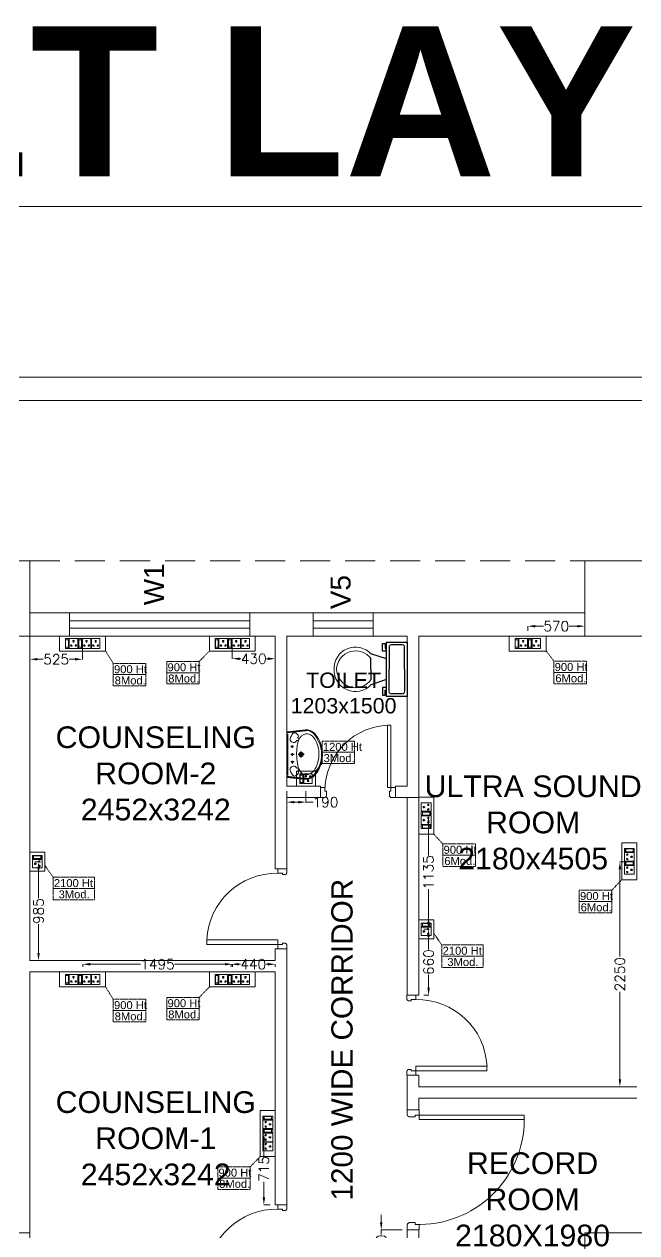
# Model space of a CAD drawing. Extents: x 3505867 to 4040009, y -660366 to -590408.
# Drawn here: x 3625760 to 3631882, y -602488 to -590408 of the extents above; entities that cross this region are included whole.
import ezdxf
from ezdxf.enums import TextEntityAlignment as Align

# ---------------------------------------------------------------- set-up
doc = ezdxf.new("R2010")
doc.units = 0
doc.header["$LTSCALE"] = 6
doc.header["$MEASUREMENT"] = 0
for name, pattern in [('1', [0]), ('DASHED2', [0.375, 0.25, -0.125]), ('HIDDEN', [0.375, 0.25, -0.125])]:
    doc.linetypes.add(name, pattern=pattern)
doc.layers.get('0').update_dxf_attribs({"linetype": 'CONTINUOUS', "lineweight": 0})
doc.layers.get('Defpoints').update_dxf_attribs({"linetype": 'CONTINUOUS', "lineweight": 0})
doc.layers.add('CFT_LOOPING', color=7, linetype='1', lineweight=0, true_color=0xd6d600)
doc.layers.add('ELE-6A AC SOCKET', color=7, linetype='CONTINUOUS', lineweight=0, true_color=0x00ceb6)
for name, color, linetype, lineweight in [('Chajja', 7, 'CONTINUOUS', 0), ('COL', 5, 'CONTINUOUS', 0), ('DIM', 7, 'CONTINUOUS', 0), ('DOOR', 44, 'CONTINUOUS', 0), ('ELE-1 NO 6-16A RAW POWER SOCKET', 1, 'CONTINUOUS', 0), ('ELE-2NOS OF 6-16 RAW POWER SOCKET', 1, 'CONTINUOUS', 0), ('ELE-3NOS 6-16A POWER SOCKET', 5, 'CONTINUOUS', 0), ('ELE-8M 6-16A UPS SOCKET', 223, 'CONTINUOUS', 0), ('ELE-CABLE TRAY', 31, 'CONTINUOUS', 0), ('ELE. 2N0S OF 6-16 UPS SOCKETS', 191, 'CONTINUOUS', 0), ('JOINERY', 7, 'CONTINUOUS', 0), ('TEXT', 5, 'CONTINUOUS', 0), ('TITLE', 7, 'CONTINUOUS', 0), ('WALL', 10, 'CONTINUOUS', 0), ('Window', 161, 'CONTINUOUS', 0)]:
    doc.layers.add(name, color=color, linetype=linetype, lineweight=lineweight)
doc.styles.add('ARIAL', font='arial.ttf')
doc.styles.add('ROMANS', font='romans.shx')
doc.styles.get("Standard").update_dxf_attribs({"font": 'SIMPLEX'})
doc.dimstyles.new('AEPL1', dxfattribs={"dimtxt": 100, "dimasz": 75, "dimexe": 1.25, "dimexo": 50, "dimtad": 0, "dimdec": 0, "dimtxsty": 'ROMANS', "dimcen": 2.5, "dimclrd": 7, "dimclre": 7, "dimadec": 0, "dimazin": 0, "dimtfac": 1, "dimtdec": 0, "dimtmove": 0, "dimatfit": 3, "dimfxl": 1, "dimlwd": 0, "dimlwe": 0, "dimarcsym": 0})

# ---------------------------------------------------------------- blocks, each defined once
blk = doc.blocks.new('Z$W@#1841')
at = {"layer": 'DOOR'}
blk.add_lwpolyline([(482, 633), (482, -167), (533, -167), (533, 633)], close=True, dxfattribs=at)
for points in [[(-254, -218), (-268, -218), (-268, -167), (-317, -167), (-317, -267), (-268, -267), (-268, -265, 0.414214), (-256, -254), (-254, -254)], [(519, -218), (533, -218), (533, -167), (583, -167), (583, -267), (533, -267), (533, -265, -0.414214), (522, -254), (519, -254)]]:
    blk.add_lwpolyline(points, format="xyb", close=True, dxfattribs=at)
at = {"layer": 'DOOR', "color": 145}
blk.add_arc((518, -152), 786, 92.6177, 181.1129, dxfattribs=at)
blk = doc.blocks.new('750')
at = {"layer": 'DOOR'}
for p, q in [((-50, 705), (-47.5, 705)), ((-35, 690), (-35, 692.5)), ((-50, 45), (-47.5, 45)), ((-35, 60), (-35, 57.5)), ((50, 45), (50, 80)), ((50, 80), (675, 80)), ((50, 45), (675, 45)), ((675, 45), (675, 80))]:
    blk.add_line(p, q, dxfattribs=at)
for points in [[(15, 690), (15, 705), (50, 705), (50, 750), (-50, 750), (-50, 705)], [(-35, 690), (15, 690)], [(15, 60), (15, 45), (50, 45), (50, 0), (-50, 0), (-50, 45)], [(-35, 60), (15, 60)]]:
    blk.add_lwpolyline(points, dxfattribs=at)
for centre, start, end in [((-35, 705), 180, 270), ((-35, 45), 90, 180)]:
    blk.add_arc(centre, 12.5, start, end, dxfattribs=at)
at = {"layer": 'DOOR', "color": 145}
blk.add_arc((15, 45), 660, 0, 90, dxfattribs=at)
blk = doc.blocks.new('A$C19B8274B')
at = {"layer": 'DOOR'}
for p, q in [((-45, 925), (-80, 925)), ((-80, 50), (-80, 925)), ((-45, 50), (-45, 925)), ((-45, 50), (-80, 50)), ((-955, -50), (-955, -47.5)), ((-940, -35), (-942.5, -35)), ((-60, -35), (-57.5, -35)), ((-45, -50), (-45, -47.5))]:
    blk.add_line(p, q, dxfattribs=at)
for points in [[(-940, 15), (-955, 15), (-955, 50), (-1000, 50), (-1000, -50), (-955, -50)], [(-940, -35), (-940, 15)], [(-60, 15), (-45, 15), (-45, 50), (0, 50), (0, -50), (-45, -50)], [(-60, -35), (-60, 15)]]:
    blk.add_lwpolyline(points, dxfattribs=at)
at = {"layer": 'DOOR', "color": 145}
blk.add_arc((-80, 50), 875, 90, 182.29244, dxfattribs=at)
at = {"layer": 'DOOR'}
for centre, start, end in [((-955, -35), 270, 0), ((-45, -35), 180, 270)]:
    blk.add_arc(centre, 12.5, start, end, dxfattribs=at)
blk = doc.blocks.new('u46')
at = {"color": 8, "lineweight": 25}
for p, q in [((-10, 228), (175, 249)), ((-10, 220), (181, 242)), ((-1, -209), (1, 209)), ((57, 81), (29, 81)), ((62, 2), (29, 2)), ((44, 93), (44, 67)), ((44, 14), (44, -13)), ((163, 3), (102, 3)), ((133, -27), (133, 33)), ((62, -73), (29, -73)), ((44, -61), (44, -87)), ((-10, -216), (181, -238)), ((-10, -224), (175, -245))]:
    blk.add_line(p, q, dxfattribs=at)
at = {"color": 8, "extrusion": (0, 0, -1)}
for centre, major_axis, start_param, end_param in [((188, 150), (0, 99.5), -0.132539, 0.848731), ((186, 148), (0.1, 94.4), -0.049658, 0.838116), ((56, 154), (0, 34), 4.33982, 5.202657), ((65, 170), (0.3, 49.2), 3.359735, 4.09512), ((145, 128), (1, 126), -1.238036, -0.892193), ((66, 199), (0, 20.7), -1.101507, 0.481509), ((62, 153), (0, 31.9), 2.620328, 3.422401), ((57, 163), (-0.3, 56.9), 0.324902, 0.965135), ((104, 118), (-0.2, 26.8), -1.278641, -0.487266), ((96, 136), (0, 7.39), -0.727724, 1.373337), ((208, 103), (0, 110), -1.431017, -0.436146), ((110, 167), (-6.08, 6.08), 4.867594, 6.265028), ((110, 165), (5.47, 5.47), 2.097053, 3.541809), ((90, 185), (0, 17.9), 0.880684, 2.260744), ((190, 138), (0, 70.9), -0.405199, 0.56573), ((154, 79), (0, 140), 0.557563, 1.193786), ((57, 20), (0, 275), 0.806541, 1.180915), ((50, 14), (0, 294), 0.809856, 1.41441), ((13, 7), (0, 298), 1.141495, 1.637774), ((35, 3), (0, 303), 1.155365, 1.952189), ((44, 81), (0.02, 6.43), 3.139035, 9.42222), ((44, 2), (0.08, 6.43), 3.12883, 9.412015), ((820, -1), (0, 732), -1.56667, -1.474079), ((888, 37), (1, 801), 4.558159, 4.668067), ((387, 48), (0, 296), -1.495794, -1.328336), ((133, 3), (0, 21.6), 3.141254, 9.424439), ((133, 3), (-0.1, 15.5), 3.145308, 9.428493), ((133, 3), (0, 10.9), 3.142047372431534, 9.42523267961112), ((72, -2), (0, 274), 1.346594, 1.865175), ((65, -164), (0.1, 49.2), -0.960797, -0.225412), ((44, -73), (0.02, 6.43), 3.139035, 9.42222), ((62, -147), (-0.1, 31.9), -0.276767, 0.525307), ((104, -111), (0.2, 26.8), 3.628858, 4.420234), ((263, -74), (0, 167), 4.181112, 4.641559), ((56, -13), (0, 287), 1.808981, 2.322804), ((62, -11), (0, 247), 1.579809, 2.112792), ((124, -52), (0, 200), 1.868215, 2.281789), ((56, -148), (0, 34), 4.222121, 5.084958), ((145, -122), (0, 126), 4.027191, 4.373034), ((66, -193), (0, 20.7), 2.661884, 4.2449), ((57, -157), (0.3, 56.9), 2.176458, 2.816691), ((97, -128), (-0.03, 8.55), 1.455188, 3.796569), ((110, -161), (-6.08, 6.08), 4.730546, 6.12798), ((111, -159), (6.17, 6.17), 4.354779, 6.027124), ((90, -178), (0, 17.9), 0.880848, 2.260908), ((193, -126), (0, 80.1), 3.554495, 4.299548), ((181, -107), (0, 94.7), 2.890537, 3.362984), ((188, -160), (0, 78.1), 2.562376, 3.231693), ((163, -80), (0, 126), 2.054055, 2.802751), ((187, -138), (0, 106), 2.310552, 2.942572), ((172, -117), (0, 123), 2.127435, 2.640092), ((185, -162), (-0.1, 83.2), 2.850118, 3.264751)]:
    blk.add_ellipse(centre, major_axis=major_axis, ratio=1, start_param=start_param, end_param=end_param, dxfattribs=at)
blk = doc.blocks.new('rhej')
at = {"color": 8, "lineweight": 25}
for p, q in [((272, 189), (272, 266)), ((272, 266), (298, 266)), ((298, 266), (298, 215)), ((310, 279), (310, -264)), ((517, 279), (310, 279)), ((466, 254), (362, 254)), ((517, 8), (517, 279)), ((310, 111), (155, 163)), ((310, 189), (272, 189)), ((298, 215), (310, 215)), ((336, 228), (336, 8)), ((491, 8), (491, 228)), ((155, 8), (155, 111)), ((155, 8), (155, -96)), ((336, -212), (336, 8)), ((491, 8), (491, -212)), ((517, -264), (517, 8)), ((310, -96), (155, -147)), ((272, -173), (272, -251)), ((310, -173), (272, -173)), ((298, -251), (298, -199)), ((298, -199), (310, -199)), ((466, -238), (362, -238)), ((272, -251), (298, -251)), ((310, -264), (517, -264))]:
    blk.add_line(p, q, dxfattribs=at)
at = {"color": 8, "extrusion": (0, 0, -1)}
for centre, major_axis, start_param, end_param in [((0, 16), (151, -151), 2.319632, 4.738539), ((359, 231), (-16.2, -16.2), 0.643501, 2.498091), ((469, 231), (16.2, -16.2), 3.785094, 5.639684), ((1, 2), (-134, -134), 0.814663, 3.31238), ((0, 0), (-151, -151), 4.686239, 7.105146), ((1, 13), (-134, -134), 4.541602, 7.039318), ((359, -215), (-16.2, -16.2), -0.927295, 0.927295), ((469, -215), (16.2, -16.2), 5.35589, 7.21048)]:
    blk.add_ellipse(centre, major_axis=major_axis, ratio=1, start_param=start_param, end_param=end_param, dxfattribs=at)
blk = doc.blocks.new('CIVIL IVF')
at = {"layer": 'Chajja', "color": 8, "linetype": 'HIDDEN', "ltscale": 200}
blk.add_line((-15555, 18165.2), (-10010, 18165.2), dxfattribs=at)
at = {"layer": 'COL', "color": 8}
for points in [[(-16305, 17415.2), (-15555, 17415.2), (-15555, 18165.2), (-16305, 18165.2)], [(-10010, 17415.2), (-9260, 17415.2), (-9260, 18165.2), (-10010, 18165.2)], [(-16305, 10700.2), (-16305, 11450.2), (-15555, 11450.2), (-15555, 10700.2)]]:
    blk.add_lwpolyline(points, close=True, dxfattribs=at)
at = {"layer": 'COL', "color": 8, "elevation": 0}
blk.add_lwpolyline([(-10010, 10700.2), (-10010, 11450.2), (-9260, 11450.2), (-9260, 10700.2)], close=True, dxfattribs=at)
at = {"layer": 'WALL', "color": 8, "linetype": 'ByBlock'}
for p, q in [((-10010, 17645.2), (-15555, 17645.2)), ((-13102.8, 17415.2), (-15555, 17415.2)), ((-15555, 14172.7), (-15555, 17415.2)), ((-13102.8, 17415.2), (-13102.8, 15087.7)), ((-12987.8, 17415.2), (-12987.8, 15915.2)), ((-11784.8, 17415.2), (-11784.8, 15915.2)), ((-11669.8, 17415.2), (-11669.8, 15800.2)), ((-12987.8, 15915.2), (-12652.8, 15915.2)), ((-12652.8, 15800.2), (-12652.8, 15915.2)), ((-11902.8, 15915.2), (-11784.8, 15915.2)), ((-11902.8, 15800.2), (-11902.8, 15915.2)), ((-12987.8, 15800.2), (-12987.8, 15087.7)), ((-12987.8, 15800.2), (-12652.8, 15800.2)), ((-11902.8, 15800.2), (-11669.8, 15800.2)), ((-11784.8, 15800.2), (-11784.8, 13825.1)), ((-11669.8, 15800.2), (-11669.8, 13825.1)), ((-12987.8, 15087.7), (-13102.8, 15087.7)), ((-13102.8, 14287.7), (-13102.8, 14172.7)), ((-12987.8, 14287.7), (-13102.8, 14287.7)), ((-12987.8, 14287.7), (-12987.8, 11730.2)), ((-13102.8, 14172.7), (-15555, 14172.7)), ((-13102.8, 14057.7), (-15555, 14057.7)), ((-15555, 11450.2), (-15555, 14057.7)), ((-13102.8, 14057.7), (-13102.8, 11730.2)), ((-11784.8, 13825.1), (-11669.8, 13825.1)), ((-11784.8, 13025.1), (-11784.8, 12680.1)), ((-11784.8, 13025.1), (-11669.8, 13025.1)), ((-11669.8, 13025.1), (-11669.8, 12910.1)), ((-11669.8, 12910.1), (-9490, 12910.1)), ((-11669.8, 12795.1), (-9490, 12795.1)), ((-11669.8, 12795.1), (-11669.8, 12680.1)), ((-11784.8, 12680.1), (-11669.8, 12680.1)), ((-11784.8, 11480.1), (-11784.8, 10700.2)), ((-11784.8, 11480.1), (-11669.8, 11480.1)), ((-11669.8, 11480.1), (-11669.8, 10815.2))]:
    blk.add_line(p, q, dxfattribs=at)
at = {"layer": 'WALL', "color": 8, "lineweight": 0}
for p, q in [((-11784.8, 17415.2), (-12987.8, 17415.2)), ((-10010, 17415.2), (-11669.8, 17415.2)), ((-12987.8, 11730.2), (-13102.8, 11730.2))]:
    blk.add_line(p, q, dxfattribs=at)
at = {"layer": 'WALL', "color": 8, "linetype": 'ByBlock'}
for points in [[(-16817.6, 17415.2), (-13102.8, 17415.2)], [(-12987.8, 17415.2), (-11784.8, 17415.2)], [(-11669.8, 17415.2), (-6260, 17415.2), (-6260, 11450.2)]]:
    blk.add_lwpolyline(points, dxfattribs=at)
at = {"layer": 'Window', "color": 8, "linetype": 'Continuous'}
for points in [[(-13358.8, 17645.2), (-13358.8, 17415.2), (-15158.8, 17415.2), (-15158.8, 17645.2)], [(-12124.7, 17415.2), (-12124.7, 17645.2), (-12724.7, 17645.2), (-12724.7, 17415.2)], [(-13358.8, 17565.2), (-13358.8, 17495.2), (-15158.8, 17495.2), (-15158.8, 17565.2)], [(-12124.7, 17495.2), (-12124.7, 17565.2), (-12724.7, 17565.2), (-12724.7, 17495.2)]]:
    blk.add_lwpolyline(points, close=True, dxfattribs=at)
at = {"layer": 'DOOR', "color": 8, "rotation": 89.99999999999999}
blk.add_blockref('750', (-11902.8, 15850.2), dxfattribs=at)
at = {"layer": 'DOOR', "color": 8, "linetype": 'Continuous'}
for name, p, xscale, yscale, zscale, rotation in [('Z$W@#1841', (-13225.5, 14805.6), -0.8888888889923692, 0.8888888889923692, 0.8888888888759539, 89.99999999999977), ('Z$W@#1841', (-11550.1, 13543.1), 0.8888888889923692, 0.8888888889923692, 0.8888888889923692, 270), ('A$C19B8274B', (-11724.8, 12680.1), -1.2, 1.2, 1.2, 269.9999999999842), ('Z$W@#1841', (-13225.5, 11448.1), -0.8888888889923692, 0.8888888889923692, 0.8888888888759539, 89.99999999999977)]:
    blk.add_blockref(name, p, dxfattribs=dict(at, xscale=xscale, yscale=yscale, zscale=zscale, rotation=rotation))
at = {"layer": 'WALL', "color": 8, "linetype": 'ByBlock', "xscale": -1, "rotation": 180}
blk.add_blockref('rhej', (-12302.2, 17090.3), dxfattribs=at)
at = {"layer": 'WALL', "color": 8, "linetype": 'ByBlock'}
blk.add_blockref('u46', (-12977.7, 16229.2), dxfattribs=at)
at = {"layer": 'DIM', "color": 8, "style": 'ARIAL'}
blk.add_text('1200 WIDE CORRIDOR', height=212.5, rotation=90, dxfattribs=at).set_placement((-12266.8, 13380.2), align=Align.BOTTOM_CENTER)
at = {"layer": 'DIM', "color": 8, "attachment_point": 5, "style": 'ARIAL'}
for s, insert, char_height, width in [('TOILET\\P1203x1500', (-12420.6, 16844.8), 153, 1626.956), ('COUNSELING\\PROOM-2\\P2452x3242', (-14297.4, 16040.5), 216.75, 2086.034), ('ULTRA SOUND\\PROOM\\P2180x4505', (-10526, 15550.1), 216.75, 2086.034), ('COUNSELING\\PROOM-1\\P2452x3242', (-14297.4, 12393.7), 216.75, 2086.034), ('RECORD\\PROOM 2180X1980', (-10532.1, 11783.2), 216.75, 2086.034)]:
    blk.add_mtext(s, dxfattribs=dict(at, insert=insert, char_height=char_height, width=width))
at = {"layer": 'JOINERY', "color": 8, "style": 'ARIAL', "width": 1}
for s, p in [('W1', (-14214.5, 17722.6)), ('V5', (-12350.9, 17682.8))]:
    blk.add_text(s, height=200, rotation=90, dxfattribs=at).set_placement(p)
blk = doc.blocks.new('6-16A RAW POWER SOCKET 3M')
at = {"layer": 'ELE-1 NO 6-16A RAW POWER SOCKET', "lineweight": 0}
for p, q in [((0, 57.9), (72.3, 57.9)), ((0, 57.9), (72.3, 57.9)), ((0, 32.7), (0, 57.9)), ((0, 57.9), (0, 32.7)), ((72.3, 32.7), (0, 32.7)), ((0, 28.5), (0, -34.8)), ((72.3, 28.5), (0, 28.5)), ((7.9, 55.8), (64.4, 55.8)), ((7.9, 34.8), (7.9, 55.8)), ((64.4, 34.8), (7.9, 34.8)), ((61.9, 55.8), (61.9, 34.8)), ((64.4, 55.8), (64.4, 34.8)), ((72.3, 57.9), (72.3, 32.7)), ((72.3, -34.8), (72.3, 28.5)), ((0, -34.8), (72.3, -34.8))]:
    blk.add_line(p, q, dxfattribs=at)
blk.add_lwpolyline([(92, 82.1), (92, -57.5), (-19.7, -57.5), (-19.7, 82.1)], close=True, dxfattribs=at)
for centre, radius, start, end in [((18.3, -3.1), 4.93, 37.15837, 322.84163), ((23.3, -3.1), 3.14, 251.40312, 108.59688), ((50.3, 14.9), 4.24, 357.48997, 264.73109), ((53.2, 11.6), 3.43, 194.90486, 67.31619), ((50.3, -21.2), 4.24, 95.26891, 2.51003), ((53.2, -17.8), 3.43, 292.68381, 165.09514)]:
    blk.add_arc(centre, radius, start, end, dxfattribs=at)
blk = doc.blocks.new('RTUH 6U')
at = {"layer": 'ELE-2NOS OF 6-16 RAW POWER SOCKET', "color": 30, "lineweight": 0, "ltscale": 300}
for p, q in [((-312, -26), (-227, -26)), ((-312, -124), (-312, -26)), ((-227, -26), (-227, -124)), ((-187, -26), (-221, -26)), ((-221, -26), (-221, -124)), ((-190, -37), (-218, -37)), ((-218, -37), (-218, -113)), ((-190, -40), (-218, -40)), ((-218, -113), (-190, -113)), ((-190, -113), (-190, -37)), ((-187, -124), (-187, -26)), ((-187, -124), (-187, -26)), ((-181, -124), (-181, -26)), ((-181, -26), (-96, -26)), ((-96, -26), (-96, -124)), ((-57, -26), (-91, -26)), ((-91, -26), (-91, -124)), ((-60, -37), (-88, -37)), ((-88, -37), (-88, -113)), ((-60, -40), (-88, -40)), ((-88, -113), (-60, -113)), ((-60, -113), (-60, -37)), ((-57, -124), (-57, -26)), ((-57, -124), (-57, -26)), ((-227, -124), (-312, -124)), ((-187, -124), (-221, -124)), ((-221, -124), (-187, -124)), ((-96, -124), (-181, -124)), ((-57, -124), (-91, -124)), ((-91, -124), (-57, -124))]:
    blk.add_line(p, q, dxfattribs=at)
blk.add_lwpolyline([(0, 0), (-368, 0), (-368, -150), (0, -150)], close=True, dxfattribs=at)
for centre, radius, start, end in [((-293, -56), 5.7, 87.49, 354.7311), ((-289, -52), 4.6, 284.9049, 157.3162), ((-269, -99), 6.62, 127.1584, 52.8416), ((-269, -92), 4.22, 341.4031, 198.5969), ((-249, -52), 4.6, 22.6838, 255.0951), ((-245, -56), 5.7, 185.2689, 92.51), ((-163, -56), 5.7, 87.49, 354.7311), ((-159, -52), 4.6, 284.9049, 157.3162), ((-139, -99), 6.62, 127.1584, 52.8416), ((-139, -92), 4.22, 341.4031, 198.5969), ((-119, -52), 4.6, 22.6838, 255.0951), ((-115, -56), 5.7, 185.2689, 92.51)]:
    blk.add_arc(centre, radius, start, end, dxfattribs=at)
blk = doc.blocks.new('EQ2WE')
at = {"layer": 'ELE-6A AC SOCKET', "lineweight": 0}
for p, q in [((-99, 170), (-215, 170)), ((-215, 170), (-215, 36)), ((-99, 36), (-99, 170)), ((-91, 36), (-91, 170)), ((-91, 170), (-45, 170)), ((-45, 170), (-91, 170)), ((-45, 170), (-45, 36)), ((-45, 170), (-45, 36)), ((-215, 36), (-99, 36)), ((-45, 36), (-91, 36)), ((-87, 51), (-87, 155)), ((-87, 155), (-48, 155)), ((-48, 55), (-87, 55)), ((-48, 51), (-87, 51)), ((-48, 155), (-48, 51))]:
    blk.add_line(p, q, dxfattribs=at)
blk.add_lwpolyline([(0, 0), (-257, 0), (-257, 206), (0, 206)], close=True, dxfattribs=at)
for centre, radius, start, end in [((-190, 77), 7.83, 5.2689, 272.51), ((-184, 72), 6.31, 202.6838, 75.0951), ((-157, 136), 9.08, 307.1584, 232.8416), ((-157, 127), 5.79, 161.4031, 18.5969), ((-130, 72), 6.31, 104.9049, 337.3162), ((-124, 77), 7.83, 267.49, 174.7311)]:
    blk.add_arc(centre, radius, start, end, dxfattribs=at)
blk = doc.blocks.new('543WYH')
at = {"layer": 'ELE-2NOS OF 6-16 RAW POWER SOCKET', "color": 30, "linetype": 'ByBlock', "lineweight": 0}
for p, q in [((-124, -57), (-124, -91)), ((-26, -57), (-124, -57)), ((-26, -57), (-124, -57)), ((-124, -91), (-26, -91)), ((-124, -96), (-26, -96)), ((-124, -181), (-124, -96)), ((-113, -60), (-113, -88)), ((-37, -60), (-113, -60)), ((-113, -88), (-37, -88)), ((-110, -60), (-110, -88)), ((-37, -88), (-37, -60)), ((-26, -57), (-26, -91)), ((-26, -91), (-26, -57)), ((-26, -96), (-26, -181)), ((-26, -181), (-124, -181)), ((-124, -187), (-124, -221)), ((-26, -187), (-124, -187)), ((-26, -187), (-124, -187)), ((-124, -221), (-26, -221)), ((-124, -312), (-124, -227)), ((-124, -227), (-26, -227)), ((-113, -190), (-113, -218)), ((-37, -190), (-113, -190)), ((-113, -218), (-37, -218)), ((-110, -190), (-110, -218)), ((-37, -218), (-37, -190)), ((-26, -187), (-26, -221)), ((-26, -221), (-26, -187)), ((-26, -227), (-26, -312)), ((-26, -312), (-124, -312)), ((-124, -402), (-124, -317)), ((-124, -317), (-26, -317)), ((-26, -317), (-26, -402)), ((-26, -402), (-124, -402))]:
    blk.add_line(p, q, dxfattribs=at)
blk.add_lwpolyline([(-150, 0), (-150, -459), (0, -459), (0, 0)], close=True, dxfattribs=at)
for centre, radius, start, end in [((-98, -119), 4.6, 112.6838, 345.0951), ((-94, -115), 5.7, 275.2689, 182.51), ((-98, -159), 4.6, 14.9049, 247.3162), ((-94, -163), 5.7, 177.49, 84.7311), ((-94, -245), 5.7, 275.2689, 182.51), ((-58, -139), 4.22, 71.4031, 288.5969), ((-51, -139), 6.62, 217.1584, 142.8416), ((-98, -249), 4.6, 112.6838, 345.0951), ((-98, -289), 4.6, 14.9049, 247.3162), ((-98, -340), 4.6, 112.6838, 345.0951), ((-94, -293), 5.7, 177.49, 84.7311), ((-94, -335), 5.7, 275.2689, 182.51), ((-58, -269), 4.22, 71.4031, 288.5969), ((-58, -360), 4.22, 71.4031, 288.5969), ((-51, -269), 6.62, 217.1584, 142.8416), ((-51, -360), 6.62, 217.1584, 142.8416), ((-98, -379), 4.6, 14.9049, 247.3162), ((-94, -384), 5.7, 177.49, 84.7311)]:
    blk.add_arc(centre, radius, start, end, dxfattribs=at)
blk = doc.blocks.new('543E')
at = {"layer": 'ELE. 2N0S OF 6-16 UPS SOCKETS', "color": 72, "linetype": 'ByBlock', "lineweight": 0}
for p, q in [((-124, -57), (-124, -91)), ((-26, -57), (-124, -57)), ((-26, -57), (-124, -57)), ((-124, -91), (-26, -91)), ((-124, -96), (-26, -96)), ((-124, -181), (-124, -96)), ((-113, -60), (-113, -88)), ((-37, -60), (-113, -60)), ((-113, -88), (-37, -88)), ((-110, -60), (-110, -88)), ((-37, -88), (-37, -60)), ((-26, -57), (-26, -91)), ((-26, -91), (-26, -57)), ((-26, -96), (-26, -181)), ((-26, -181), (-124, -181)), ((-124, -187), (-124, -221)), ((-26, -187), (-124, -187)), ((-26, -187), (-124, -187)), ((-124, -221), (-26, -221)), ((-124, -312), (-124, -227)), ((-124, -227), (-26, -227)), ((-113, -190), (-113, -218)), ((-37, -190), (-113, -190)), ((-113, -218), (-37, -218)), ((-110, -190), (-110, -218)), ((-37, -218), (-37, -190)), ((-26, -187), (-26, -221)), ((-26, -221), (-26, -187)), ((-26, -227), (-26, -312)), ((-26, -312), (-124, -312)), ((-124, -402), (-124, -317)), ((-124, -317), (-26, -317)), ((-26, -317), (-26, -402)), ((-26, -402), (-124, -402))]:
    blk.add_line(p, q, dxfattribs=at)
blk.add_lwpolyline([(-150, 0), (-150, -459), (0, -459), (0, 0)], close=True, dxfattribs=at)
for centre, radius, start, end in [((-98, -119), 4.6, 112.6838, 345.0951), ((-94, -115), 5.7, 275.2689, 182.51), ((-98, -159), 4.6, 14.9049, 247.3162), ((-94, -163), 5.7, 177.49, 84.7311), ((-94, -245), 5.7, 275.2689, 182.51), ((-58, -139), 4.22, 71.4031, 288.5969), ((-51, -139), 6.62, 217.1584, 142.8416), ((-98, -249), 4.6, 112.6838, 345.0951), ((-98, -289), 4.6, 14.9049, 247.3162), ((-98, -340), 4.6, 112.6838, 345.0951), ((-94, -293), 5.7, 177.49, 84.7311), ((-94, -335), 5.7, 275.2689, 182.51), ((-58, -269), 4.22, 71.4031, 288.5969), ((-58, -360), 4.22, 71.4031, 288.5969), ((-51, -269), 6.62, 217.1584, 142.8416), ((-51, -360), 6.62, 217.1584, 142.8416), ((-98, -379), 4.6, 14.9049, 247.3162), ((-94, -384), 5.7, 177.49, 84.7311)]:
    blk.add_arc(centre, radius, start, end, dxfattribs=at)
blk = doc.blocks.new('*D377')
at = {"layer": 'Defpoints', "color": 0, "linetype": 'ByBlock', "transparency": 16777216}
for p in [(3628155, -601493), (3628269, -601493), (3628269, -602208)]:
    blk.add_point(p, dxfattribs=at)
at = {"layer": 'ELE-CABLE TRAY', "color": 7, "linetype": 'ByBlock', "lineweight": 0, "transparency": 16777216}
for p, q in [((3628219, -601493), (3628154, -601493)), ((3628155, -601568), (3628155, -601721)), ((3628155, -602133), (3628155, -601980)), ((3628219, -602208), (3628154, -602208))]:
    blk.add_line(p, q, dxfattribs=at)
at = {"layer": 'ELE-CABLE TRAY', "color": 7, "linetype": 'ByBlock', "transparency": 16777216}
for points in [[(3628168, -601568), (3628143, -601568), (3628155, -601493)], [(3628143, -602133), (3628168, -602133), (3628155, -602208)]]:
    blk.add_solid(points, dxfattribs=at)
at = {"layer": 'ELE-CABLE TRAY', "color": 0, "linetype": 'ByBlock', "transparency": 16777216, "insert": (3628155, -601850), "char_height": 100, "attachment_point": 5, "rotation": 90, "style": 'ROMANS'}
blk.add_mtext('715', dxfattribs=at)
blk = doc.blocks.new('*D378')
at = {"layer": 'Defpoints', "color": 0, "linetype": 'ByBlock', "transparency": 16777216}
for p in [(3627829, -599804), (3627829, -599881), (3628269, -599881)]:
    blk.add_point(p, dxfattribs=at)
at = {"layer": 'ELE-CABLE TRAY', "color": 7, "linetype": 'ByBlock', "lineweight": 0, "transparency": 16777216}
for p, q in [((3627829, -599831), (3627829, -599802)), ((3627904, -599804), (3627920, -599804)), ((3628194, -599804), (3628178, -599804)), ((3628269, -599831), (3628269, -599802))]:
    blk.add_line(p, q, dxfattribs=at)
at = {"layer": 'ELE-CABLE TRAY', "color": 7, "linetype": 'ByBlock', "transparency": 16777216}
for points in [[(3627904, -599791), (3627904, -599816), (3627829, -599804)], [(3628194, -599816), (3628194, -599791), (3628269, -599804)]]:
    blk.add_solid(points, dxfattribs=at)
at = {"layer": 'ELE-CABLE TRAY', "color": 0, "linetype": 'ByBlock', "transparency": 16777216, "insert": (3628049, -599804), "char_height": 100, "attachment_point": 5, "style": 'ROMANS'}
blk.add_mtext('440', dxfattribs=at)
blk = doc.blocks.new('*D379')
at = {"layer": 'Defpoints', "color": 0, "linetype": 'ByBlock', "transparency": 16777216}
for p in [(3626345, -599804), (3626345, -599881), (3627840, -599881)]:
    blk.add_point(p, dxfattribs=at)
at = {"layer": 'ELE-CABLE TRAY', "color": 7, "linetype": 'ByBlock', "lineweight": 0, "transparency": 16777216}
for p, q in [((3626345, -599831), (3626345, -599802)), ((3626420, -599804), (3626923, -599804)), ((3627765, -599804), (3627262, -599804)), ((3627840, -599831), (3627840, -599802))]:
    blk.add_line(p, q, dxfattribs=at)
at = {"layer": 'ELE-CABLE TRAY', "color": 7, "linetype": 'ByBlock', "transparency": 16777216}
for points in [[(3626420, -599791), (3626420, -599816), (3626345, -599804)], [(3627765, -599816), (3627765, -599791), (3627840, -599804)]]:
    blk.add_solid(points, dxfattribs=at)
at = {"layer": 'ELE-CABLE TRAY', "color": 0, "linetype": 'ByBlock', "transparency": 16777216, "insert": (3627092, -599804), "char_height": 100, "attachment_point": 5, "style": 'ROMANS'}
blk.add_mtext('1495', dxfattribs=at)
blk = doc.blocks.new('*D380')
at = {"layer": 'Defpoints', "color": 0, "linetype": 'ByBlock', "transparency": 16777216}
for p in [(3625817, -598781), (3625903, -598781), (3625817, -599766)]:
    blk.add_point(p, dxfattribs=at)
at = {"layer": 'ELE-CABLE TRAY', "color": 7, "linetype": 'ByBlock', "lineweight": 0, "transparency": 16777216}
for p, q in [((3625867, -598781), (3625905, -598781)), ((3625903, -598856), (3625903, -599144)), ((3625903, -599691), (3625903, -599402)), ((3625867, -599766), (3625905, -599766))]:
    blk.add_line(p, q, dxfattribs=at)
at = {"layer": 'ELE-CABLE TRAY', "color": 7, "linetype": 'ByBlock', "transparency": 16777216}
for points in [[(3625916, -598856), (3625891, -598856), (3625903, -598781)], [(3625891, -599691), (3625916, -599691), (3625903, -599766)]]:
    blk.add_solid(points, dxfattribs=at)
at = {"layer": 'ELE-CABLE TRAY', "color": 0, "linetype": 'ByBlock', "transparency": 16777216, "insert": (3625903, -599273), "char_height": 100, "attachment_point": 5, "rotation": 90, "style": 'ROMANS'}
blk.add_mtext('985', dxfattribs=at)
blk = doc.blocks.new('*D381')
at = {"layer": 'Defpoints', "color": 0, "linetype": 'ByBlock', "transparency": 16777216}
for p in [(3625817, -596523), (3626342, -596523), (3626342, -596756)]:
    blk.add_point(p, dxfattribs=at)
at = {"layer": 'ELE-CABLE TRAY', "color": 7, "linetype": 'ByBlock', "lineweight": 0, "transparency": 16777216}
for p, q in [((3625817, -596573), (3625817, -596757)), ((3626342, -596573), (3626342, -596757)), ((3625892, -596756), (3625950, -596756)), ((3626267, -596756), (3626209, -596756))]:
    blk.add_line(p, q, dxfattribs=at)
at = {"layer": 'ELE-CABLE TRAY', "color": 7, "linetype": 'ByBlock', "transparency": 16777216}
for points in [[(3625892, -596743), (3625892, -596768), (3625817, -596756)], [(3626267, -596768), (3626267, -596743), (3626342, -596756)]]:
    blk.add_solid(points, dxfattribs=at)
at = {"layer": 'ELE-CABLE TRAY', "color": 0, "linetype": 'ByBlock', "transparency": 16777216, "insert": (3626080, -596756), "char_height": 100, "attachment_point": 5, "style": 'ROMANS'}
blk.add_mtext('525', dxfattribs=at)
blk = doc.blocks.new('*D382')
at = {"layer": 'Defpoints', "color": 0, "linetype": 'ByBlock', "transparency": 16777216}
for p in [(3627839, -596523), (3628269, -596523), (3628269, -596750)]:
    blk.add_point(p, dxfattribs=at)
at = {"layer": 'ELE-CABLE TRAY', "color": 7, "linetype": 'ByBlock', "lineweight": 0, "transparency": 16777216}
for p, q in [((3627839, -596573), (3627839, -596751)), ((3628269, -596573), (3628269, -596751)), ((3627914, -596750), (3627925, -596750)), ((3628194, -596750), (3628183, -596750))]:
    blk.add_line(p, q, dxfattribs=at)
at = {"layer": 'ELE-CABLE TRAY', "color": 7, "linetype": 'ByBlock', "transparency": 16777216}
for points in [[(3627914, -596738), (3627914, -596763), (3627839, -596750)], [(3628194, -596763), (3628194, -596738), (3628269, -596750)]]:
    blk.add_solid(points, dxfattribs=at)
at = {"layer": 'ELE-CABLE TRAY', "color": 0, "linetype": 'ByBlock', "transparency": 16777216, "insert": (3628054, -596750), "char_height": 100, "attachment_point": 5, "style": 'ROMANS'}
blk.add_mtext('430', dxfattribs=at)
blk = doc.blocks.new('*D383')
at = {"layer": 'Defpoints', "color": 0, "linetype": 'ByBlock', "transparency": 16777216}
for p in [(3628384, -598023), (3628574, -598023), (3628574, -598184)]:
    blk.add_point(p, dxfattribs=at)
at = {"layer": 'ELE-CABLE TRAY', "color": 7, "linetype": 'ByBlock', "lineweight": 0, "transparency": 16777216}
for p, q in [((3628384, -598073), (3628384, -598185)), ((3628574, -598073), (3628574, -598185)), ((3628459, -598184), (3628499, -598184)), ((3628574, -598184), (3628649, -598184))]:
    blk.add_line(p, q, dxfattribs=at)
at = {"layer": 'ELE-CABLE TRAY', "color": 7, "linetype": 'ByBlock', "transparency": 16777216}
for points in [[(3628459, -598171), (3628459, -598196), (3628384, -598184)], [(3628499, -598196), (3628499, -598171), (3628574, -598184)]]:
    blk.add_solid(points, dxfattribs=at)
at = {"layer": 'ELE-CABLE TRAY', "color": 0, "linetype": 'ByBlock', "transparency": 16777216, "insert": (3628771, -598184), "char_height": 100, "attachment_point": 5, "style": 'ROMANS'}
blk.add_mtext('190', dxfattribs=at)
blk = doc.blocks.new('*D384')
at = {"layer": 'Defpoints', "color": 0, "linetype": 'ByBlock', "transparency": 16777216}
for p in [(3629328, -602458), (3629587, -602458), (3629587, -602808)]:
    blk.add_point(p, dxfattribs=at)
at = {"layer": 'ELE-CABLE TRAY', "color": 7, "linetype": 'ByBlock', "lineweight": 0, "transparency": 16777216}
for p, q in [((3629328, -602383), (3629328, -602308)), ((3629537, -602458), (3629327, -602458)), ((3629328, -602458), (3629328, -602504)), ((3629537, -602808), (3629327, -602808)), ((3629328, -602808), (3629328, -602762)), ((3629328, -602883), (3629328, -602958))]:
    blk.add_line(p, q, dxfattribs=at)
at = {"layer": 'ELE-CABLE TRAY', "color": 7, "linetype": 'ByBlock', "transparency": 16777216}
for points in [[(3629315, -602383), (3629340, -602383), (3629328, -602458)], [(3629340, -602883), (3629315, -602883), (3629328, -602808)]]:
    blk.add_solid(points, dxfattribs=at)
at = {"layer": 'ELE-CABLE TRAY', "color": 0, "linetype": 'ByBlock', "transparency": 16777216, "insert": (3629328, -602633), "char_height": 100, "attachment_point": 5, "rotation": 90, "style": 'ROMANS'}
blk.add_mtext('350', dxfattribs=at)
blk = doc.blocks.new('*D385')
at = {"layer": 'Defpoints', "color": 0, "linetype": 'ByBlock', "transparency": 16777216}
for p in [(3629702, -599453), (3629801, -599453), (3629702, -600113)]:
    blk.add_point(p, dxfattribs=at)
at = {"layer": 'ELE-CABLE TRAY', "color": 7, "linetype": 'ByBlock', "lineweight": 0, "transparency": 16777216}
for p, q in [((3629752, -599453), (3629802, -599453)), ((3629801, -599528), (3629801, -599656)), ((3629801, -600038), (3629801, -599910)), ((3629752, -600113), (3629802, -600113))]:
    blk.add_line(p, q, dxfattribs=at)
at = {"layer": 'ELE-CABLE TRAY', "color": 7, "linetype": 'ByBlock', "transparency": 16777216}
for points in [[(3629814, -599528), (3629789, -599528), (3629801, -599453)], [(3629789, -600038), (3629814, -600038), (3629801, -600113)]]:
    blk.add_solid(points, dxfattribs=at)
at = {"layer": 'ELE-CABLE TRAY', "color": 0, "linetype": 'ByBlock', "transparency": 16777216, "insert": (3629801, -599783), "char_height": 100, "attachment_point": 5, "rotation": 90, "style": 'ROMANS'}
blk.add_mtext('660', dxfattribs=at)
blk = doc.blocks.new('*D386')
at = {"layer": 'Defpoints', "color": 0, "linetype": 'ByBlock', "transparency": 16777216}
for p in [(3629702, -598318), (3629800, -598318), (3629702, -599453)]:
    blk.add_point(p, dxfattribs=at)
at = {"layer": 'ELE-CABLE TRAY', "color": 7, "linetype": 'ByBlock', "lineweight": 0, "transparency": 16777216}
for p, q in [((3629752, -598318), (3629801, -598318)), ((3629800, -598393), (3629800, -598716)), ((3629800, -599378), (3629800, -599055)), ((3629752, -599453), (3629801, -599453))]:
    blk.add_line(p, q, dxfattribs=at)
at = {"layer": 'ELE-CABLE TRAY', "color": 7, "linetype": 'ByBlock', "transparency": 16777216}
for points in [[(3629813, -598393), (3629788, -598393), (3629800, -598318)], [(3629788, -599378), (3629813, -599378), (3629800, -599453)]]:
    blk.add_solid(points, dxfattribs=at)
at = {"layer": 'ELE-CABLE TRAY', "color": 0, "linetype": 'ByBlock', "transparency": 16777216, "insert": (3629800, -598886), "char_height": 100, "attachment_point": 5, "rotation": 90, "style": 'ROMANS'}
blk.add_mtext('1135', dxfattribs=at)
blk = doc.blocks.new('*D387')
at = {"layer": 'Defpoints', "color": 0, "linetype": 'ByBlock', "transparency": 16777216}
for p in [(3630792, -596523), (3631362, -596425), (3631362, -596523)]:
    blk.add_point(p, dxfattribs=at)
at = {"layer": 'ELE-CABLE TRAY', "color": 7, "linetype": 'ByBlock', "lineweight": 0, "transparency": 16777216}
for p, q in [((3630792, -596473), (3630792, -596424)), ((3630867, -596425), (3630948, -596425)), ((3631287, -596425), (3631206, -596425)), ((3631362, -596473), (3631362, -596424))]:
    blk.add_line(p, q, dxfattribs=at)
at = {"layer": 'ELE-CABLE TRAY', "color": 7, "linetype": 'ByBlock', "transparency": 16777216}
for points in [[(3630867, -596413), (3630867, -596438), (3630792, -596425)], [(3631287, -596438), (3631287, -596413), (3631362, -596425)]]:
    blk.add_solid(points, dxfattribs=at)
at = {"layer": 'ELE-CABLE TRAY', "color": 0, "linetype": 'ByBlock', "transparency": 16777216, "insert": (3631077, -596425), "char_height": 100, "attachment_point": 5, "style": 'ROMANS'}
blk.add_mtext('570', dxfattribs=at)
blk = doc.blocks.new('*D388')
at = {"layer": 'Defpoints', "color": 0, "linetype": 'ByBlock', "transparency": 16777216}
for p in [(3631882, -598779), (3631713, -601028), (3631882, -601028)]:
    blk.add_point(p, dxfattribs=at)
at = {"layer": 'ELE-CABLE TRAY', "color": 7, "linetype": 'ByBlock', "lineweight": 0, "transparency": 16777216}
for p, q in [((3631832, -598779), (3631712, -598779)), ((3631713, -598854), (3631713, -599727)), ((3631713, -600953), (3631713, -600080)), ((3631832, -601028), (3631712, -601028))]:
    blk.add_line(p, q, dxfattribs=at)
at = {"layer": 'ELE-CABLE TRAY', "color": 7, "linetype": 'ByBlock', "transparency": 16777216}
for points in [[(3631726, -598854), (3631701, -598854), (3631713, -598779)], [(3631701, -600953), (3631726, -600953), (3631713, -601028)]]:
    blk.add_solid(points, dxfattribs=at)
at = {"layer": 'ELE-CABLE TRAY', "color": 0, "linetype": 'ByBlock', "transparency": 16777216, "insert": (3631713, -599904), "char_height": 100, "attachment_point": 5, "rotation": 90, "style": 'ROMANS'}
blk.add_mtext('2250', dxfattribs=at)

msp = doc.modelspace()

# ---------------------------------------------------------------- linework, layer by layer
for points in [[(3648526.4, -593936.6), (3648526.4, -625948), (3603445.2, -625948), (3603445.2, -593936.6)], [(3648294.6, -594168.4), (3648294.6, -625716.2), (3603677, -625716.2), (3603677, -594168.4)]]:
    msp.add_lwpolyline(points, close=True)
at = {"layer": 'CFT_LOOPING', "color": 7, "linetype": 'DASHED2', "ltscale": 5}
for p, q in [((3626649.8, -596797), (3626573.4, -596673.3)), ((3627509.8, -596777.6), (3627610.4, -596673.3)), ((3631053.4, -596775.2), (3630976.4, -596673.2)), ((3628737.2, -597797.8), (3628669.8, -597873.2)), ((3629943.6, -598601.5), (3629852.3, -598502.5)), ((3626049.1, -598934.8), (3625967.2, -598817.4)), ((3631631.5, -599064.4), (3631732.1, -598960)), ((3629934.2, -599611.1), (3629852.3, -599493.7)), ((3626649.8, -600154.4), (3626573.4, -600030.7)), ((3627509.8, -600135.1), (3627610.4, -600030.7)), ((3628018.8, -601828.7), (3628119.4, -601724.3))]:
    msp.add_line(p, q, dxfattribs=at)
for points in [[(3626649.8, -596797), (3626974.6, -596797), (3626974.6, -596909.5), (3626649.8, -596909.5)], [(3627185, -596777.6), (3627509.8, -596777.6), (3627509.8, -596890.1), (3627185, -596890.1)], [(3631053.4, -596775.2), (3631378.2, -596775.2), (3631378.2, -596887.7), (3631053.4, -596887.7)], [(3631053.4, -596887.7), (3631378.2, -596887.7), (3631378.2, -597000.2), (3631053.4, -597000.2)], [(3626649.8, -596909.5), (3626974.6, -596909.5), (3626974.6, -597022), (3626649.8, -597022)], [(3627185, -596890.1), (3627509.8, -596890.1), (3627509.8, -597002.6), (3627185, -597002.6)], [(3628737.2, -597572.8), (3629062, -597572.8), (3629062, -597685.3), (3628737.2, -597685.3)], [(3628737.2, -597685.3), (3629062, -597685.3), (3629062, -597797.8), (3628737.2, -597797.8)], [(3629943.6, -598601.5), (3630268.4, -598601.5), (3630268.4, -598714), (3629943.6, -598714)], [(3629943.6, -598714), (3630268.4, -598714), (3630268.4, -598826.5), (3629943.6, -598826.5)], [(3626049.1, -598934.8), (3626461.7, -598934.8), (3626461.7, -599047.3), (3626049.1, -599047.3)], [(3626049.1, -599047.3), (3626461.7, -599047.3), (3626461.7, -599159.8), (3626049.1, -599159.8)], [(3631306.7, -599064.4), (3631631.5, -599064.4), (3631631.5, -599176.9), (3631306.7, -599176.9)], [(3631306.7, -599176.9), (3631631.5, -599176.9), (3631631.5, -599289.4), (3631306.7, -599289.4)], [(3629934.2, -599611.1), (3630346.8, -599611.1), (3630346.8, -599723.6), (3629934.2, -599723.6)], [(3629934.2, -599723.6), (3630346.8, -599723.6), (3630346.8, -599836.1), (3629934.2, -599836.1)], [(3627185, -600135.1), (3627509.8, -600135.1), (3627509.8, -600247.6), (3627185, -600247.6)], [(3626649.8, -600154.4), (3626974.6, -600154.4), (3626974.6, -600266.9), (3626649.8, -600266.9)], [(3626649.8, -600266.9), (3626974.6, -600266.9), (3626974.6, -600379.4), (3626649.8, -600379.4)], [(3627185, -600247.6), (3627509.8, -600247.6), (3627509.8, -600360.1), (3627185, -600360.1)], [(3627693.9, -601828.7), (3628018.8, -601828.7), (3628018.8, -601941.2), (3627693.9, -601941.2)], [(3627693.9, -601941.2), (3628018.8, -601941.2), (3628018.8, -602053.7), (3627693.9, -602053.7)]]:
    msp.add_lwpolyline(points, close=True, dxfattribs=at)

# ---------------------------------------------------------------- block references
at = {"linetype": 'ByBlock'}
msp.add_blockref('CIVIL IVF', (3641372.2, -613938.4), dxfattribs=at)
at = {"layer": 'ELE-1 NO 6-16A RAW POWER SOCKET', "linetype": 'ByBlock', "xscale": 1.343246120226769, "yscale": 1.343246120226769, "zscale": 1.343246120226769, "rotation": 89.99999999999999}
msp.add_blockref('6-16A RAW POWER SOCKET 3M', (3628592.5, -597996.8), dxfattribs=at)
at = {"layer": 'ELE-2NOS OF 6-16 RAW POWER SOCKET', "color": 3, "linetype": 'ByBlock'}
for p, rotation in [((3630608, -596673.2), 180), ((3629852.3, -598502.5), 270), ((3631732.1, -598591.6), 89.99999999999999)]:
    msp.add_blockref('RTUH 6U', p, dxfattribs=dict(at, rotation=rotation))
at = {"layer": 'ELE-3NOS 6-16A POWER SOCKET', "color": 254, "linetype": 'ByBlock', "true_color": 0xdebad0, "rotation": 90}
for p in [(3626114.3, -596523.3), (3626114.3, -599880.7)]:
    msp.add_blockref('543WYH', p, dxfattribs=at)
at = {"layer": 'ELE-3NOS 6-16A POWER SOCKET', "color": 254, "linetype": 'ByBlock', "true_color": 0xdebad0}
msp.add_blockref('543WYH', (3628269.3, -601265.2), dxfattribs=at)
at = {"layer": 'ELE-6A AC SOCKET', "color": 254, "linetype": 'ByBlock', "true_color": 0xdebad0, "xscale": 0.7286145446852714, "yscale": 0.7286145446852714, "zscale": 0.7286145446852714, "rotation": 90}
for p in [(3625967.2, -598684.9), (3629852.3, -599361.2)]:
    msp.add_blockref('EQ2WE', p, dxfattribs=at)
at = {"layer": 'ELE-8M 6-16A UPS SOCKET', "color": 254, "linetype": 'ByBlock', "true_color": 0xdebad0, "rotation": 90}
for p in [(3627610.4, -596523.3), (3627610.4, -599880.7)]:
    msp.add_blockref('543E', p, dxfattribs=at)

# ---------------------------------------------------------------- texts
at = {"layer": 'TEXT', "color": 7, "char_height": 80, "attachment_point": 1}
for s, insert, width in [('\\A1;{\\fArial|b0|i0|c0|p34;900 Ht\\P}', (3626657.3, -596815), 8957.987), ('\\A1;{\\fArial|b0|i0|c0|p34;900 Ht\\P}', (3627192.4, -596795.7), 8957.987), ('\\A1;{\\fArial|b0|i0|c0|p34;900 Ht\\P}', (3631060.8, -596793.2), 8957.987), ('\\A1;{\\fArial|b0|i0|c0|p34;8Mod.\\P}', (3626664.3, -596927.5), 352.575), ('\\A1;{\\fArial|b0|i0|c0|p34;8Mod.\\P}', (3627199.4, -596908.2), 352.575), ('\\A1;{\\fArial|b0|i0|c0|p34;6Mod.\\P}', (3631067.9, -596905.7), 352.575), ('\\A1;{\\fArial|b0|i0|c0|p34;1200 Ht\\P}', (3628744.7, -597590.9), 8957.987), ('\\A1;{\\fArial|b0|i0|c0|p34;3Mod.\\P}', (3628751.7, -597703.4), 352.575), ('\\A1;{\\fArial|b0|i0|c0|p34;900 Ht\\P}', (3629951, -598619.6), 8957.987), ('\\A1;{\\fArial|b0|i0|c0|p34;6Mod.\\P}', (3629958, -598732.1), 352.575), ('\\A1;{\\fArial|b0|i0|c0|p34;2100 Ht}', (3626056.5, -598952.8), 8957.987), ('\\A1;{\\fArial|b0|i0|c0|p34;3Mod.}', (3626103.6, -599065.3), 352.575), ('\\A1;{\\fArial|b0|i0|c0|p34;900 Ht\\P}', (3631314.1, -599082.5), 8957.987), ('\\A1;{\\fArial|b0|i0|c0|p34;6Mod.\\P}', (3631321.1, -599195), 352.575), ('\\A1;{\\fArial|b0|i0|c0|p34;2100 Ht}', (3629941.6, -599629.1), 8957.987), ('\\A1;{\\fArial|b0|i0|c0|p34;3Mod.}', (3629988.7, -599741.6), 352.575), ('\\A1;{\\fArial|b0|i0|c0|p34;900 Ht\\P}', (3626657.3, -600172.5), 8957.987), ('\\A1;{\\fArial|b0|i0|c0|p34;900 Ht\\P}', (3627192.4, -600153.2), 8957.987), ('\\A1;{\\fArial|b0|i0|c0|p34;8Mod.\\P}', (3627199.4, -600265.7), 352.575), ('\\A1;{\\fArial|b0|i0|c0|p34;8Mod.\\P}', (3626664.3, -600285), 352.575), ('\\A1;{\\fArial|b0|i0|c0|p34;900 Ht\\P}', (3627701.4, -601846.7), 8957.987), ('\\A1;{\\fArial|b0|i0|c0|p34;8Mod.\\P}', (3627708.4, -601959.2), 352.575)]:
    msp.add_mtext(s, dxfattribs=dict(at, insert=insert, width=width))
at = {"layer": 'TITLE', "color": 6, "insert": (3623085.2, -590430.4), "char_height": 1500, "width": 36564.74, "attachment_point": 2, "style": 'ARIAL'}
msp.add_mtext('{\\L\\fArial|b1|i0|c0|p34;POWER SOCKET LAYOUT}', dxfattribs=at)

# ---------------------------------------------------------------- dimensions: what is measured, and where the dimension line sits
at = {"layer": 'ELE-CABLE TRAY', "color": 0, "linetype": 'ByBlock'}
for base, p1, p2, picture, middle in [((3631362.2, -596425.2), (3630792.2, -596523.2), (3631362.2, -596523.2), '*D387', (3631077.2, -596425.2)), ((3626341.8, -596755.9), (3625817.2, -596523.2), (3626341.8, -596523.3), '*D381', (3626079.5, -596755.9)), ((3628269.3, -596750.1), (3627839, -596523.3), (3628269.3, -596523.3), '*D382', (3628054.1, -596750.1)), ((3628574, -598184), (3628384.3, -598023.2), (3628574, -598023.2), '*D383', (3628771.1, -598184)), ((3626344.8, -599803.6), (3627839.9, -599880.7), (3626344.8, -599880.7), '*D379', (3627092.4, -599803.6)), ((3627829.2, -599803.6), (3628269.3, -599880.7), (3627829.2, -599880.7), '*D378', (3628049.3, -599803.6))]:
    dim = msp.add_linear_dim(base=base, p1=p1, p2=p2, dimstyle='AEPL1', dxfattribs=at)
    dim.commit()
    dim.dimension.update_dxf_attribs({"geometry": picture, "text_midpoint": middle})
for base, p1, p2, picture, middle in [((3629800.1, -598318.3), (3629702.3, -599453), (3629702.3, -598318.3), '*D386', (3629800.1, -598885.6)), ((3625903.4, -598780.7), (3625817.2, -599765.7), (3625817.2, -598780.7), '*D380', (3625903.4, -599273.2)), ((3631713.0077, -601028.3288), (3631882.1004, -598778.7894), (3631882.1855, -601028.3288), '*D388', (3631713.0077, -599903.5591)), ((3629801.2, -599453), (3629702.3, -600113.3), (3629702.3, -599453), '*D385', (3629801.2, -599783.1)), ((3628155.1, -601492.8), (3628269.3, -602208.2), (3628269.3, -601492.8), '*D377', (3628155.1, -601850.5)), ((3629327.9, -602458.3), (3629587.3, -602808.1), (3629587.3, -602458.3), '*D384', (3629327.9, -602633.2))]:
    dim = msp.add_linear_dim(base=base, p1=p1, p2=p2, angle=90, dimstyle='AEPL1', dxfattribs=at)
    dim.commit()
    dim.dimension.update_dxf_attribs({"geometry": picture, "text_midpoint": middle})

doc.saveas('drawing.dxf')
